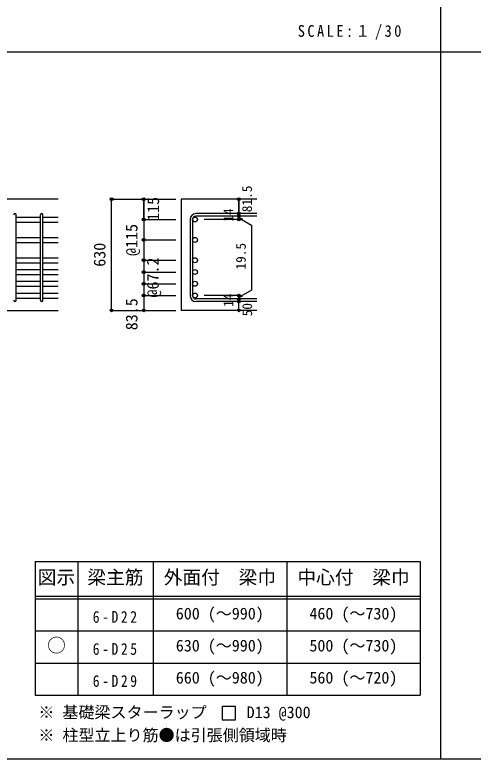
# Model space of a CAD drawing. Units: millimetres at full size, sheet at 1:30, with parts at other scales. Extents: x -5973 to 5954, y -4195 to 4201.
# Drawn here: x -3514 to -942, y -4195 to -15 of the extents above; entities that cross this region are included whole.
import ezdxf
from ezdxf.enums import TextEntityAlignment as Align

# ---------------------------------------------------------------- set-up
doc = ezdxf.new("R2010")
doc.units = ezdxf.units.MM
doc.header["$LTSCALE"] = 30
doc.header["$PDMODE"] = 32
doc.header["$PDSIZE"] = 15
for name, color, linetype in [('0-1_躯体線', 2, 'Continuous'), ('0-5_基礎梁筋', 7, 'Continuous'), ('0-6_スタラップ筋', 7, 'Continuous'), ('0-D_寸法', 4, 'Continuous'), ('6-7_文字', 7, 'Continuous'), ('6-E_枠', 7, 'Continuous'), ('F-0_枠', 6, 'Continuous')]:
    doc.layers.add(name, color=color, linetype=linetype)
doc.styles.add('ＭＳ ゴシック', font='')
doc.styles.get('ＭＳ ゴシック').set_extended_font_data('MS Gothic')

msp = doc.modelspace()

# ---------------------------------------------------------------- linework, layer by layer
at = {"layer": '0-1_躯体線'}
for p, q in [((-3270.8, -1049.89), (-4920.8, -1049.89)), ((-2155.8, -1049.89), (-2580.8, -1049.89)), ((-2580.8, -1049.89), (-2580.8, -1674.89)), ((-3670.8, -1674.89), (-3270.8, -1674.89)), ((-2155.8, -1674.89), (-2580.8, -1674.89))]:
    msp.add_line(p, q, dxfattribs=at)
at = {"layer": '0-5_基礎梁筋'}
for p, q in [((-3506.8, -1150.82), (-3370.8, -1150.82)), ((-3356.8, -1150.82), (-3270.8, -1150.82)), ((-3506.8, -1178.82), (-3370.8, -1178.82)), ((-3356.8, -1178.82), (-3270.8, -1178.82)), ((-3506.8, -1265.11), (-3370.8, -1265.11)), ((-3506.8, -1293.11), (-3370.8, -1293.11)), ((-3356.8, -1265.11), (-3270.8, -1265.11)), ((-3356.8, -1293.11), (-3270.8, -1293.11)), ((-3506.8, -1379.39), (-3370.8, -1379.39)), ((-3356.8, -1379.39), (-3270.8, -1379.39)), ((-3506.8, -1407.39), (-3370.8, -1407.39)), ((-3356.8, -1407.39), (-3270.8, -1407.39)), ((-3506.8, -1445.39), (-3370.8, -1445.39)), ((-3356.8, -1445.39), (-3270.8, -1445.39)), ((-3506.8, -1473.39), (-3370.8, -1473.39)), ((-3356.8, -1473.39), (-3270.8, -1473.39)), ((-3506.8, -1511.39), (-3370.8, -1511.39)), ((-3506.8, -1539.39), (-3370.8, -1539.39)), ((-3356.8, -1511.39), (-3270.8, -1511.39)), ((-3356.8, -1539.39), (-3270.8, -1539.39)), ((-3506.8, -1577.39), (-3370.8, -1577.39)), ((-3356.8, -1577.39), (-3270.8, -1577.39)), ((-3506.8, -1605.39), (-3370.8, -1605.39)), ((-3356.8, -1605.39), (-3270.8, -1605.39))]:
    msp.add_line(p, q, dxfattribs=at)
at = {"layer": '0-5_基礎梁筋', "color": 3}
for centre in [(-2502.8, -1164.82), (-2502.8, -1279.11), (-2502.8, -1393.39), (-2502.8, -1459.39), (-2502.8, -1525.39), (-2502.8, -1591.39)]:
    msp.add_circle(centre, 14, dxfattribs=at)
at = {"layer": '0-6_スタラップ筋'}
for p, q in [((-3506.8, -1617.89), (-3506.8, -1138.32)), ((-3370.8, -1617.89), (-3370.8, -1138.32)), ((-3356.8, -1617.89), (-3356.8, -1138.32)), ((-2530.8, -1164.82), (-2530.8, -1591.39)), ((-2516.8, -1164.82), (-2516.8, -1591.39)), ((-2155.8, -1131.32), (-2497.3, -1131.32)), ((-2155.8, -1145.32), (-2497.3, -1145.32)), ((-2155.8, -1610.89), (-2497.3, -1610.89)), ((-2155.8, -1624.89), (-2497.3, -1624.89))]:
    msp.add_line(p, q, dxfattribs=at)
for centre, radius, start, end in [((-3513.8, -1138.32), 7, 0, 180), ((-3363.8, -1138.32), 7, 0, 180), ((-2497.3, -1164.82), 33.5, 90, 180), ((-2497.3, -1164.82), 19.5, 90, 180), ((-3513.8, -1617.89), 7, 180, 0), ((-3363.8, -1617.89), 7, 180, 0), ((-2497.3, -1591.39), 33.5, 180, 270), ((-2497.3, -1591.39), 19.5, 180, 270)]:
    msp.add_arc(centre, radius, start, end, dxfattribs=at)
at = {"layer": '0-D_寸法'}
for p, q in [((-2970.8, -1049.89), (-2790.8, -1049.89)), ((-2970.8, -1049.89), (-2790.8, -1049.89)), ((-2970.8, -1674.89), (-2970.8, -1049.89)), ((-2790.8, -1164.82), (-2790.8, -1049.89)), ((-2790.8, -1049.89), (-2610.8, -1049.89)), ((-2790.8, -1049.89), (-2790.8, -1164.82)), ((-2790.8, -1164.82), (-2610.8, -1164.82)), ((-2790.8, -1164.82), (-2610.8, -1164.82)), ((-2790.8, -1164.82), (-2790.8, -1304.11)), ((-2790.8, -1164.82), (-2790.8, -1404.89)), ((-2790.8, -1164.82), (-2790.8, -1551.36)), ((-2255.8, -1164.82), (-2451.89, -1164.82)), ((-2255.8, -1145.32), (-2255.8, -1131.32)), ((-2255.8, -1145.32), (-2255.8, -1164.82)), ((-2255.8, -1155.07), (-2236.48, -1160.25)), ((-2255.8, -1155.07), (-2185.74, -1195.52)), ((-2185.74, -1195.52), (-2185.74, -1560.7)), ((-2790.8, -1279.11), (-2610.8, -1279.11)), ((-2790.8, -1304.11), (-2790.8, -1591.39)), ((-2790.8, -1393.39), (-2610.8, -1393.39)), ((-2790.8, -1459.39), (-2610.8, -1459.39)), ((-2790.8, -1485.36), (-2790.8, -1525.39)), ((-2790.8, -1525.39), (-2610.8, -1525.39)), ((-2255.8, -1601.14), (-2185.74, -1560.7)), ((-2790.8, -1591.39), (-2610.8, -1591.39)), ((-2255.8, -1591.39), (-2451.89, -1591.39)), ((-2255.8, -1610.89), (-2255.8, -1591.39)), ((-2255.8, -1601.14), (-2236.48, -1595.97)), ((-2255.8, -1624.89), (-2255.8, -1610.89)), ((-2255.8, -1674.89), (-2255.8, -1624.89)), ((-2970.8, -1674.89), (-2790.8, -1674.89)), ((-2790.8, -1674.89), (-2610.8, -1674.89))]:
    msp.add_line(p, q, dxfattribs=at)
for points in [[(-2255.8, -1049.89), (-2255.8, -1131.32), (-2255.8, -1049.89)], [(-2790.8, -1551.36), (-2790.8, -1591.39), (-2790.8, -1674.89)]]:
    msp.add_lwpolyline(points, dxfattribs=at)
for centre, radius in [((-2970.8, -1049.89), 8), ((-2970.8, -1049.89), 7.2), ((-2970.8, -1049.89), 6.4), ((-2970.8, -1049.89), 5.6), ((-2790.8, -1049.89), 8), ((-2790.8, -1049.89), 7.2), ((-2790.8, -1049.89), 6.4), ((-2790.8, -1049.89), 5.6), ((-2970.8, -1049.89), 4.8), ((-2970.8, -1049.89), 4), ((-2970.8, -1049.89), 3.2), ((-2970.8, -1049.89), 2.4), ((-2970.8, -1049.89), 1.6), ((-2970.8, -1049.89), 0.8), ((-2790.8, -1049.89), 4.8), ((-2790.8, -1049.89), 4), ((-2790.8, -1049.89), 3.2), ((-2790.8, -1049.89), 2.4), ((-2790.8, -1049.89), 1.6), ((-2790.8, -1049.89), 0.8), ((-2255.8, -1049.89), 4), ((-2255.8, -1049.89), 3.6), ((-2255.8, -1049.89), 3.2), ((-2255.8, -1049.89), 2.8), ((-2255.8, -1049.89), 2.4), ((-2255.8, -1049.89), 2), ((-2255.8, -1049.89), 1.6), ((-2255.8, -1049.89), 1.2), ((-2255.8, -1049.89), 0.8), ((-2255.8, -1049.89), 0.4), ((-2255.8, -1131.32), 4), ((-2255.8, -1131.32), 3.6), ((-2255.8, -1131.32), 3.2), ((-2255.8, -1131.32), 2.8), ((-2790.8, -1164.82), 8), ((-2790.8, -1164.82), 7.2), ((-2790.8, -1164.82), 6.4), ((-2790.8, -1164.82), 5.6), ((-2790.8, -1164.82), 4.8), ((-2790.8, -1164.82), 4), ((-2790.8, -1164.82), 3.2), ((-2790.8, -1164.82), 2.4), ((-2790.8, -1164.82), 1.6), ((-2790.8, -1164.82), 0.8), ((-2255.8, -1145.32), 4), ((-2255.8, -1164.82), 4), ((-2255.8, -1145.32), 3.6), ((-2255.8, -1164.82), 3.6), ((-2255.8, -1145.32), 3.2), ((-2255.8, -1164.82), 3.2), ((-2255.8, -1145.32), 2.8), ((-2255.8, -1164.82), 2.8), ((-2255.8, -1131.32), 2.4), ((-2255.8, -1145.32), 2.4), ((-2255.8, -1164.82), 2.4), ((-2255.8, -1131.32), 2), ((-2255.8, -1145.32), 2), ((-2255.8, -1164.82), 2), ((-2255.8, -1131.32), 1.6), ((-2255.8, -1145.32), 1.6), ((-2255.8, -1164.82), 1.6), ((-2255.8, -1131.32), 1.2), ((-2255.8, -1145.32), 1.2), ((-2255.8, -1164.82), 1.2), ((-2255.8, -1131.32), 0.8), ((-2255.8, -1145.32), 0.8), ((-2255.8, -1164.82), 0.8), ((-2255.8, -1131.32), 0.4), ((-2255.8, -1145.32), 0.4), ((-2255.8, -1164.82), 0.4), ((-2790.8, -1279.11), 8), ((-2790.8, -1279.11), 7.2), ((-2790.8, -1279.11), 6.4), ((-2790.8, -1279.11), 5.6), ((-2790.8, -1279.11), 4.8), ((-2790.8, -1279.11), 4), ((-2790.8, -1279.11), 3.2), ((-2790.8, -1279.11), 2.4), ((-2790.8, -1279.11), 1.6), ((-2790.8, -1279.11), 0.8), ((-2790.8, -1393.39), 8), ((-2790.8, -1393.39), 7.2), ((-2790.8, -1393.39), 6.4), ((-2790.8, -1393.39), 5.6), ((-2790.8, -1393.39), 4.8), ((-2790.8, -1393.39), 4), ((-2790.8, -1393.39), 3.2), ((-2790.8, -1393.39), 2.4), ((-2790.8, -1393.39), 1.6), ((-2790.8, -1393.39), 0.8), ((-2790.8, -1459.39), 8), ((-2790.8, -1459.39), 7.2), ((-2790.8, -1459.39), 6.4), ((-2790.8, -1459.39), 5.6), ((-2790.8, -1459.39), 4.8), ((-2790.8, -1459.39), 4), ((-2790.8, -1459.39), 3.2), ((-2790.8, -1459.39), 2.4), ((-2790.8, -1459.39), 1.6), ((-2790.8, -1459.39), 0.8), ((-2790.8, -1525.39), 8), ((-2790.8, -1525.39), 7.2), ((-2790.8, -1525.39), 6.4), ((-2790.8, -1525.39), 5.6), ((-2790.8, -1525.39), 4.8), ((-2790.8, -1525.39), 4), ((-2790.8, -1525.39), 3.2), ((-2790.8, -1525.39), 2.4), ((-2790.8, -1525.39), 1.6), ((-2790.8, -1525.39), 0.8), ((-2790.8, -1591.39), 8), ((-2790.8, -1591.39), 7.2), ((-2790.8, -1591.39), 6.4), ((-2790.8, -1591.39), 5.6), ((-2790.8, -1591.39), 4.8), ((-2790.8, -1591.39), 4), ((-2790.8, -1591.39), 3.2), ((-2255.8, -1591.39), 4), ((-2255.8, -1591.39), 3.6), ((-2255.8, -1591.39), 3.2), ((-2790.8, -1591.39), 2.4), ((-2790.8, -1591.39), 1.6), ((-2790.8, -1591.39), 0.8), ((-2255.8, -1610.89), 4), ((-2255.8, -1624.89), 4), ((-2255.8, -1610.89), 3.6), ((-2255.8, -1624.89), 3.6), ((-2255.8, -1610.89), 3.2), ((-2255.8, -1624.89), 3.2), ((-2255.8, -1591.39), 2.8), ((-2255.8, -1610.89), 2.8), ((-2255.8, -1624.89), 2.8), ((-2255.8, -1591.39), 2.4), ((-2255.8, -1610.89), 2.4), ((-2255.8, -1624.89), 2.4), ((-2255.8, -1591.39), 2), ((-2255.8, -1610.89), 2), ((-2255.8, -1624.89), 2), ((-2255.8, -1591.39), 1.6), ((-2255.8, -1610.89), 1.6), ((-2255.8, -1624.89), 1.6), ((-2255.8, -1591.39), 1.2), ((-2255.8, -1610.89), 1.2), ((-2255.8, -1624.89), 1.2), ((-2255.8, -1591.39), 0.8), ((-2255.8, -1610.89), 0.8), ((-2255.8, -1624.89), 0.8), ((-2255.8, -1591.39), 0.4), ((-2255.8, -1610.89), 0.4), ((-2255.8, -1624.89), 0.4), ((-2970.8, -1674.89), 7.2), ((-2970.8, -1674.89), 6.4), ((-2970.8, -1674.89), 5.6), ((-2970.8, -1674.89), 4.8), ((-2970.8, -1674.89), 4), ((-2970.8, -1674.89), 3.2), ((-2790.8, -1674.89), 7.2), ((-2790.8, -1674.89), 6.4), ((-2790.8, -1674.89), 5.6), ((-2790.8, -1674.89), 4.8), ((-2790.8, -1674.89), 4), ((-2790.8, -1674.89), 3.2), ((-2255.8, -1674.89), 4), ((-2255.8, -1674.89), 3.6), ((-2255.8, -1674.89), 3.2), ((-2970.8, -1674.89), 2.4), ((-2970.8, -1674.89), 1.6), ((-2970.8, -1674.89), 0.8), ((-2790.8, -1674.89), 2.4), ((-2790.8, -1674.89), 1.6), ((-2790.8, -1674.89), 0.8), ((-2255.8, -1674.89), 2.8), ((-2255.8, -1674.89), 2.4), ((-2255.8, -1674.89), 2), ((-2255.8, -1674.89), 1.6), ((-2255.8, -1674.89), 1.2), ((-2255.8, -1674.89), 0.8), ((-2255.8, -1674.89), 0.4)]:
    msp.add_circle(centre, radius, dxfattribs=at)
at = {"layer": '0-D_寸法', "color": 7}
for p in [(-2970.8, -1049.89), (-2790.8, -1049.89), (-2255.8, -1049.89), (-2255.8, -1131.32), (-2790.8, -1164.82), (-2255.8, -1145.32), (-2255.8, -1164.82), (-2790.8, -1279.11), (-2790.8, -1393.39), (-2790.8, -1459.39), (-2790.8, -1525.39), (-2790.8, -1591.39), (-2255.8, -1591.39), (-2255.8, -1591.39), (-2255.8, -1610.89), (-2255.8, -1624.89), (-2970.8, -1674.89), (-2790.8, -1674.89), (-2255.8, -1674.89)]:
    msp.add_point(p, dxfattribs=at)
at = {"layer": '6-7_文字'}
msp.add_lwpolyline([(-2350.43, -3975.17), (-2275.43, -3975.17), (-2275.43, -3900.17), (-2350.43, -3900.17)], close=True, dxfattribs=at)
at = {"layer": '6-E_枠', "color": 3}
for p, q in [((-3400.52, -3085.43), (-3400.52, -3835.43)), ((-3400.52, -3085.43), (-1238, -3085.43)), ((-1238, -3085.43), (-1238, -3835.43)), ((-3400.52, -3835.43), (-1238, -3835.43))]:
    msp.add_line(p, q, dxfattribs=at)
at = {"layer": '6-E_枠'}
for p, q in [((-3160.52, -3085.43), (-3160.52, -3835.43)), ((-2738, -3085.43), (-2738, -3835.43)), ((-1988, -3085.43), (-1988, -3835.43)), ((-3400.52, -3280.43), (-1238, -3280.43)), ((-3400.52, -3295.43), (-1238, -3295.43)), ((-3400.52, -3475.43), (-1238, -3475.43)), ((-3400.52, -3655.43), (-1238, -3655.43))]:
    msp.add_line(p, q, dxfattribs=at)
at = {"layer": 'F-0_枠', "color": 2}
for p, q in [((-1124.64, 4201.15), (-1124.64, -4195.24)), ((-5972.88, -222.05), (3723.6, -222.05))]:
    msp.add_line(p, q, dxfattribs=at)
at = {"layer": 'F-0_枠'}
msp.add_line((5954.1, -4195.24), (-5972.88, -4195.24), dxfattribs=at)

# ---------------------------------------------------------------- texts
at = {"layer": '0-D_寸法', "style": 'ＭＳ ゴシック'}
for s, height, p in [('81.5', 54.99, (-2166.9, -1123.49)), ('115', 65.98, (-2684.7, -1172.45)), ('14', 54.99, (-2271.03, -1176.76)), ('@115', 65.98, (-2805.8, -1369.11)), ('630', 65.98, (-2985.8, -1429.89)), ('19.5', 54.99, (-2201.33, -1445.55)), ('@67.2', 65.98, (-2686.78, -1602.63)), ('14', 54.99, (-2271.06, -1655.57)), ('83.5', 65.98, (-2805.8, -1786.39)), ('50', 54.99, (-2165.8, -1708.39))]:
    msp.add_text(s, height=height, rotation=90, dxfattribs=at).set_placement(p, align=Align.BOTTOM_LEFT)
at = {"layer": '6-7_文字', "color": 2, "style": 'ＭＳ ゴシック'}
for s, p in [('図示', (-3385.52, -3235.43)), ('梁主筋', (-3106.76, -3235.43)), ('外面付\u3000梁巾', (-2678, -3235.43)), ('中心付\u3000梁巾', (-1928, -3235.43)), ('○', (-3333.02, -3617.93))]:
    msp.add_text(s, height=76.98, dxfattribs=at).set_placement(p, align=Align.BOTTOM_LEFT)
at = {"layer": '6-7_文字', "style": 'ＭＳ ゴシック'}
for s, p in [('600 (～990)', (-2610.5, -3430.43)), ('460 (～730)', (-1860.5, -3430.43)), ('630 (～990)', (-2610.5, -3610.43)), ('500 (～730)', (-1860.5, -3610.43)), ('660 (～980)', (-2610.5, -3790.43)), ('560 (～720)', (-1860.5, -3790.43)), ('※ 基礎梁スターラップ     D13 @300', (-3381.96, -3985.01)), ('※ 柱型立上り筋●は引張側領域時', (-3381.96, -4113.51))]:
    msp.add_text(s, height=65.98, dxfattribs=at).set_placement(p, align=Align.BOTTOM_LEFT)
at = {"layer": '6-7_文字', "color": 2, "insert": (-1925.98, -154.55), "char_height": 65.98, "attachment_point": 7, "style": 'ＭＳ ゴシック'}
msp.add_mtext('\\T1.34;\\W0.9;SCALE:１/30', dxfattribs=at)
at = {"layer": '6-7_文字', "char_height": 65.98, "attachment_point": 7, "style": 'ＭＳ ゴシック'}
for s, insert in [('\\T1.38;\\W0.85;6-D22', (-3076.76, -3430.43)), ('\\T1.38;\\W0.85;6-D25', (-3076.76, -3610.43)), ('\\T1.38;\\W0.85;6-D29', (-3076.76, -3790.43))]:
    msp.add_mtext(s, dxfattribs=dict(at, insert=insert))

doc.saveas('drawing.dxf')
